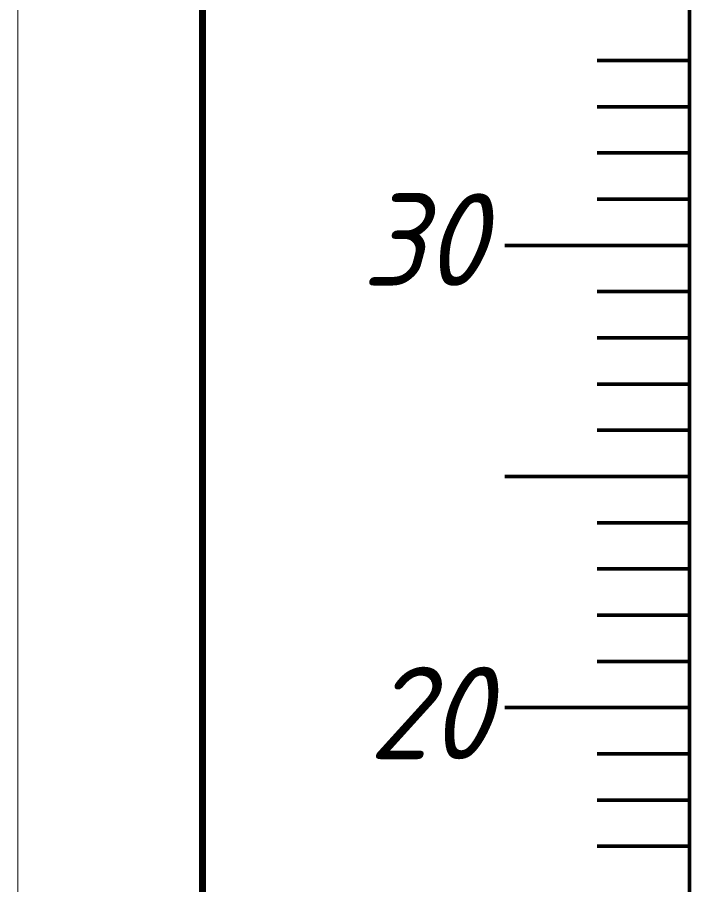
# Paper-space layout 'Layout1' of a CAD drawing. Header units: millimetres. Extents: x 0 to 841, y 0 to 594.
# Drawn here: x 0.1 to 74.2, y 336.9 to 430.7 of the extents above; entities that cross this region are included whole.
import ezdxf

# ---------------------------------------------------------------- set-up
doc = ezdxf.new("R2010")
doc.units = ezdxf.units.MM
doc.layers.get('0').update_dxf_attribs({"lineweight": 50})
doc.layers.add('Sheet', color=255, linetype='Continuous')
doc.styles.add('Gost', font='GOST type B.ttf')

psp = doc.layouts.get("Layout1")

# ---------------------------------------------------------------- linework, layer by layer
at = {"lineweight": 50}
for p, q in [((72.873, 256.064), (72.873, 534.524)), ((72.873, 426.064), (62.873, 426.064)), ((72.873, 421.064), (62.873, 421.064)), ((72.873, 416.064), (62.873, 416.064)), ((72.873, 411.064), (62.873, 411.064)), ((72.873, 406.064), (52.873, 406.064)), ((72.873, 401.064), (62.873, 401.064)), ((72.873, 396.064), (62.873, 396.064)), ((72.873, 391.064), (62.873, 391.064)), ((72.873, 386.064), (62.873, 386.064)), ((72.873, 381.064), (52.873, 381.064)), ((72.873, 376.064), (62.873, 376.064)), ((72.873, 371.064), (62.873, 371.064)), ((72.873, 366.064), (62.873, 366.064)), ((72.873, 361.064), (62.873, 361.064)), ((72.873, 356.064), (52.873, 356.064)), ((72.873, 351.064), (62.873, 351.064)), ((72.873, 346.064), (62.873, 346.064)), ((72.873, 341.064), (62.873, 341.064))]:
    psp.add_line(p, q, dxfattribs=at)
at = {"layer": 'Sheet'}
for points, const_width in [([(0.153, 594.346), (841.11, 594.346), (841.11, 0.388), (0.153, 0.388), (0.153, 594.346)], 0.0991), ([(20.153, 5.346), (20.153, 589.346)], 0.749)]:
    psp.add_lwpolyline(points, dxfattribs=dict(at, const_width=const_width))

# ---------------------------------------------------------------- texts
at = {"lineweight": 50, "char_height": 10, "attachment_point": 1, "style": 'Gost'}
for s, insert in [('{\\fGOST type B|b0|i1|c204|p34;30}', (37.396, 411.686)), ('{\\fGOST type B|b0|i1|c204|p34;20}', (38.136, 360.477))]:
    psp.add_mtext(s, dxfattribs=dict(at, insert=insert))

doc.saveas('drawing.dxf')
